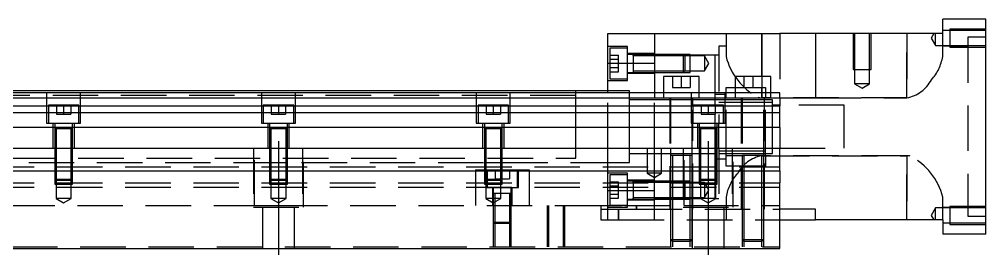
# Model space of a CAD drawing. Extents: x -20 to 872, y -274 to 102.
# Drawn here: x 427.6 to 697.5, y -226.9 to -160.9 of the extents above; entities that cross this region are included whole.
import ezdxf

# ---------------------------------------------------------------- set-up
doc = ezdxf.new("R2010")
doc.units = 0
doc.linetypes.add('CENTER', pattern=[50.8, 31.75, -6.35, 6.35, -6.35])
doc.linetypes.add('DASHED', pattern=[19.05, 12.7, -6.35])
doc.layers.get('0').update_dxf_attribs({"linetype": 'CONTINUOUS'})
doc.layers.add('CENTER', color=1, linetype='CENTER')

msp = doc.modelspace()

# ---------------------------------------------------------------- linework, layer by layer
at = {"color": 7, "linetype": 'CONTINUOUS'}
for p, q in [((685.5, -164.93), (685.5, -160.93)), ((697.5, -160.93), (685.5, -160.93)), ((697.5, -220.93), (697.5, -160.93)), ((592, -173.14658), (592, -164.93)), ((592, -164.93), (605, -164.93)), ((605, -164.93), (640, -164.93)), ((605, -164.93), (605, -181.43)), ((650, -164.93), (640, -164.93)), ((650, -164.93), (650, -182.93)), ((685.5, -164.93), (650, -164.93)), ((599.1, -170.752326), (599.1, -170.753182)), ((592, -173.14658), (605, -173.14658)), ((592, -181.43), (592, -173.14658)), ((599.1, -173.1023), (599.1, -173.38317)), ((599.1, -175.019328), (599.1, -175.752336)), ((617.5, -176.93), (607.5, -176.93)), ((607.5, -176.93), (607.5, -181.43)), ((617.5, -181.43), (617.5, -176.93)), ((637.5, -176.93), (627.5, -176.93)), ((627.5, -176.93), (627.5, -181.43)), ((637.5, -181.43), (637.5, -176.93)), ((583, -180.93), (413.5, -180.93)), ((640, -181.43), (413.5, -181.43)), ((640, -182.969608), (413.5, -182.969608)), ((583, -180.93), (582.995, -180.93)), ((583, -180.930502), (583, -180.93)), ((583.005, -180.93), (583, -180.93)), ((592, -180.93), (583, -180.93)), ((583, -181.43), (583, -180.93)), ((640, -182.969608), (640, -181.43)), ((650, -182.93), (640, -182.93)), ((640, -182.969608), (640, -185.090392)), ((413.5, -185.090392), (640, -185.090392)), ((640, -187.000532), (640, -185.090392)), ((640, -187.000532), (413.5, -187.000532)), ((640, -191.111934), (640, -187.000532)), ((640, -191.111934), (413.5, -191.111934)), ((640, -191.111934), (640, -196.93)), ((0, -196.93), (640, -196.93)), ((640, -203.23), (640, -196.93)), ((0, -203.23), (640, -203.23)), ((640, -203.23), (640, -206.63)), ((599.1, -206.107664), (599.1, -206.50767)), ((599.1, -206.50767), (599.1, -206.63)), ((640, -224.93), (640, -206.63)), ((599.1, -208.465624), (599.1, -208.749714)), ((599.1, -210.70767), (599.1, -211.107674)), ((650, -213.93), (640, -213.93)), ((650, -216.93), (650, -213.93)), ((640, -216.93), (650, -216.93)), ((685.5, -216.93), (650, -216.93)), ((685.5, -216.93), (685.5, -220.93)), ((697.5, -220.93), (685.5, -220.93)), ((0, -224.93), (640, -224.93))]:
    msp.add_line(p, q, dxfattribs=at)
at = {"color": 3, "linetype": 'DASHED'}
for p, q in [((687.5, -164.081262), (685.5, -164.081262)), ((687.5, -163.681268), (687.5, -168.681258)), ((697.5, -163.681268), (687.5, -163.681268)), ((697.5, -164.081262), (687.5, -164.081262)), ((625, -164.93), (625, -171.302214)), ((635, -176.93), (635, -164.93)), ((635, -164.93), (635, -176.93)), ((640, -164.93), (640, -181.43)), ((660.500006, -164.93), (660.500006, -174.93)), ((660.9, -164.93), (660.9, -174.93)), ((665.1, -174.93), (665.1, -164.93)), ((665.499994, -174.93), (665.499994, -164.93)), ((675.5, -164.93), (675.5, -182.852252)), ((675.5, -182.852252), (675.5, -164.93)), ((683.009982, -164.93), (682.287564, -166.181262)), ((682.287564, -166.181262), (683.5, -168.281262)), ((683.5, -168.281262), (683.5, -164.93)), ((685.5, -171.302214), (685.5, -164.93)), ((692.5, -165.93), (692.5, -215.93)), ((697.5, -165.93), (692.5, -165.93)), ((597.5, -168.50233), (592, -168.50233)), ((592.5, -169.00233), (592.5, -173.25233)), ((597.5, -169.00233), (592.5, -169.00233)), ((597.5, -173.25233), (597.5, -168.50233)), ((623, -168.43), (623, -189.93)), ((625, -168.43), (623, -168.43)), ((683.5, -168.281262), (687.5, -168.281262)), ((692.5, -168.43), (685.5, -168.43)), ((687.5, -168.281262), (697.5, -168.281262)), ((687.5, -168.681258), (697.5, -168.681258)), ((592.5, -170.94293), (595, -170.94293)), ((592.5, -172.09763), (595, -172.09763)), ((595, -172.09763), (595, -170.94293)), ((595, -174.407032), (595, -172.09763)), ((605, -170.50233), (597.5, -170.50233)), ((599.1, -170.75233), (597.5, -170.75233)), ((599.1, -170.75233), (599.095, -170.75233)), ((599.1, -170.75233), (599.1, -171.00978)), ((599.1, -171.009798), (599.1, -170.75233)), ((604.99998, -170.75233), (599.1, -170.75233)), ((599.105, -170.75233), (599.1, -170.75233)), ((599.1, -171.00978), (599.1, -173.25233)), ((604.99998, -171.15233), (599.1, -171.15233)), ((613.1, -170.75233), (605, -170.75233)), ((613.1, -170.752336), (605, -170.752336)), ((622, -170.93), (605, -170.93)), ((613.5, -171.15233), (605, -171.15233)), ((613.1, -173.25233), (613.1, -170.75233)), ((613.5, -171.15233), (613.1, -170.75233)), ((615, -170.752336), (613.10002, -170.752336)), ((613.5, -171.15233), (613.5, -173.25233)), ((615, -171.15233), (613.50002, -171.15233)), ((615, -175.752326), (615, -170.752336)), ((619, -171.15233), (615, -171.15233)), ((619, -171.15233), (619, -173.25233)), ((620.212436, -173.25233), (619, -171.15233)), ((622, -181.43), (622, -170.93)), ((623, -170.93), (622, -170.93)), ((592.5, -173.25233), (592.5, -177.50233)), ((592.5, -174.407032), (595, -174.407032)), ((595, -175.561732), (595, -174.407032)), ((597.5, -178.00233), (597.5, -173.25233)), ((599.1, -173.25233), (599.1, -175.019324)), ((599.1, -175.019324), (599.1, -175.494932)), ((599.1, -175.35233), (604.99998, -175.35233)), ((605, -175.35233), (613.5, -175.35233)), ((613.1, -175.75233), (613.1, -173.25233)), ((613.1, -175.75233), (613.5, -175.35233)), ((613.5, -173.25233), (613.5, -175.35233)), ((613.50002, -175.35233), (615, -175.35233)), ((615, -175.35233), (619, -175.35233)), ((619, -173.25233), (619, -175.35233)), ((619, -175.35233), (620.212436, -173.25233)), ((660.500006, -174.93), (665.499994, -174.93)), ((660.9, -174.93), (660.9, -178.93)), ((665.1, -178.93), (665.1, -174.93)), ((592, -178.00233), (597.5, -178.00233)), ((592.5, -175.561732), (595, -175.561732)), ((592.5, -177.50233), (597.5, -177.50233)), ((597.5, -175.75233), (599.1, -175.75233)), ((597.5, -176.00233), (605, -176.00233)), ((599.095, -175.75233), (599.1, -175.75233)), ((599.1, -175.494932), (599.1, -175.75233)), ((599.1, -175.75233), (604.99998, -175.75233)), ((599.1, -175.75233), (599.105, -175.75233)), ((605, -175.752326), (613.1, -175.752326)), ((605, -175.75233), (613.1, -175.75233)), ((610, -176.93), (610, -179.93)), ((612.5, -176.93), (612.5, -179.93)), ((613.10002, -175.752326), (615, -175.752326)), ((615, -176.93), (615, -179.93)), ((630, -176.93), (630, -179.93)), ((632.5, -176.93), (632.5, -179.93)), ((635, -176.93), (635, -179.93)), ((610, -179.93), (612.5, -179.93)), ((612.5, -179.93), (615, -179.93)), ((625, -179.93), (627.5, -179.93)), ((625, -181.43), (625, -179.93)), ((627.5, -179.93), (630, -179.93)), ((630, -179.93), (632.5, -179.93)), ((632.5, -179.93), (635, -179.93)), ((635, -179.93), (636, -179.93)), ((635, -182.852252), (635, -179.93)), ((635, -179.93), (635, -181.43)), ((636, -179.93), (636, -181.43)), ((665.1, -178.93), (660.9, -178.93)), ((660.9, -178.93), (663, -180.142436)), ((663, -180.142436), (665.1, -178.93)), ((583, -182.18), (25, -182.18)), ((435.25, -181.43), (435.25, -189.93)), ((444.75, -189.93), (444.75, -181.43)), ((495.25, -181.43), (495.25, -189.93)), ((504.75, -189.93), (504.75, -181.43)), ((555.25, -181.43), (555.25, -189.93)), ((564.75, -189.93), (564.75, -181.43)), ((583, -191.130066), (583, -181.43)), ((598, -180.93), (592, -180.93)), ((592, -196.93), (592, -181.43)), ((598, -181.43), (598, -180.93)), ((598, -190.93), (598, -181.43)), ((605, -183.43), (598, -183.43)), ((605, -181.43), (605, -182.93)), ((640, -182.93), (605, -182.93)), ((605, -196.93), (605, -182.93)), ((609.5, -183.43), (605, -183.43)), ((607.5, -181.43), (607.5, -182.93)), ((609.25, -182.93), (609.25, -213.93)), ((609.5, -182.93), (609.5, -196.93)), ((615.5, -183.43), (609.5, -183.43)), ((615.25, -181.43), (615.25, -189.93)), ((615.5, -198.935), (615.5, -182.93)), ((622, -183.43), (615.5, -183.43)), ((615.75, -184.93), (615.75, -182.93)), ((617.5, -182.93), (617.5, -181.43)), ((622, -182.93), (622, -181.43)), ((625, -181.93), (622, -181.93)), ((622, -184.93), (622, -182.93)), ((623, -183.43), (622, -183.43)), ((623, -183.43), (622.995, -183.43)), ((625, -183.43), (623, -183.43)), ((623.005, -183.43), (623, -183.43)), ((624.75, -189.93), (624.75, -181.43)), ((625, -182.93), (625, -181.43)), ((625, -198.93), (625, -182.93)), ((629.5, -183.43), (625, -183.43)), ((627.5, -181.43), (627.5, -182.93)), ((629.25, -182.93), (629.25, -213.93)), ((629.5, -182.93), (629.5, -198.935)), ((635.5, -183.43), (629.5, -183.43)), ((633.951654, -182.710384), (634.307618, -182.790138)), ((634.307618, -182.790138), (634.65068, -182.836404)), ((634.65068, -182.836404), (635, -182.852252)), ((635, -181.43), (635, -182.852252)), ((635, -182.852252), (636, -182.852252)), ((675.5, -182.852252), (635, -182.852252)), ((635.5, -198.935), (635.5, -182.93)), ((636, -183.43), (635.5, -183.43)), ((635.75, -213.93), (635.75, -182.93)), ((636, -181.43), (636, -182.93)), ((636, -182.852252), (637.5, -182.852252)), ((636, -198.93), (636, -182.93)), ((638, -183.43), (636, -183.43)), ((637.5, -182.93), (637.5, -181.43)), ((637.5, -182.852252), (640, -182.852252)), ((638, -190.93), (638, -183.43)), ((640, -182.852252), (650, -182.852252)), ((650, -182.852252), (675.5, -182.852252)), ((444.25, -184.93), (435.75, -184.93)), ((435.75, -184.93), (435.75, -189.93)), ((438, -184.93), (438, -187.43)), ((440, -184.93), (440, -187.43)), ((442, -184.93), (442, -187.43)), ((444.25, -189.93), (444.25, -184.93)), ((504.25, -184.93), (495.75, -184.93)), ((495.75, -184.93), (495.75, -189.93)), ((498, -184.93), (498, -187.43)), ((500, -184.93), (500, -187.43)), ((502, -184.93), (502, -187.43)), ((504.25, -189.93), (504.25, -184.93)), ((564.25, -184.93), (555.75, -184.93)), ((555.75, -184.93), (555.75, -189.93)), ((558, -184.93), (558, -187.43)), ((560, -184.93), (560, -187.43)), ((562, -184.93), (562, -187.43)), ((564.25, -189.93), (564.25, -184.93)), ((624.25, -184.93), (615.75, -184.93)), ((615.75, -184.93), (615.75, -189.93)), ((618, -184.93), (618, -187.43)), ((620, -184.93), (620, -187.43)), ((622, -184.93), (622, -187.43)), ((625, -184.18), (623, -184.18)), ((624.25, -189.93), (624.25, -184.93)), ((629.5, -184.18), (625, -184.18)), ((635.5, -184.18), (629.5, -184.18)), ((636, -184.18), (635.5, -184.18)), ((638, -184.18), (636, -184.18)), ((640, -184.93), (638, -184.93)), ((658, -184.93), (640, -184.93)), ((658, -190.93), (658, -184.93)), ((438, -187.43), (440, -187.43)), ((440, -187.43), (442, -187.43)), ((498, -187.43), (500, -187.43)), ((500, -187.43), (502, -187.43)), ((558, -187.43), (560, -187.43)), ((560, -187.43), (562, -187.43)), ((618, -187.43), (620, -187.43)), ((620, -187.43), (622, -187.43)), ((622, -190.93), (622, -187.43)), ((435.25, -189.93), (444.75, -189.93)), ((437, -189.93), (437, -196.93)), ((437.5, -189.93), (437.5, -191.53)), ((437.5, -191.525), (437.5, -191.53)), ((437.757468, -191.53), (437.5, -191.53)), ((437.5, -191.53), (437.5, -191.535)), ((437.5, -191.53), (437.5, -196.92998)), ((442.242552, -191.53), (437.757468, -191.53)), ((437.9, -191.53), (437.9, -196.92998)), ((442.1, -196.92998), (442.1, -191.53)), ((442.5, -191.53), (442.242552, -191.53)), ((442.5, -191.53), (442.5, -189.93)), ((442.5, -191.53), (442.5, -191.525)), ((442.5, -191.535), (442.5, -191.53)), ((442.5, -196.92998), (442.5, -191.53)), ((443, -196.93), (443, -189.93)), ((495.25, -189.93), (504.75, -189.93)), ((497, -189.93), (497, -196.93)), ((497.5, -189.93), (497.5, -191.53)), ((497.5, -191.525), (497.5, -191.53)), ((497.757468, -191.53), (497.5, -191.53)), ((497.5, -191.53), (497.5, -191.535)), ((497.5, -191.53), (497.5, -196.92998)), ((502.242552, -191.53), (497.757468, -191.53)), ((497.9, -191.53), (497.9, -196.92998)), ((502.1, -196.92998), (502.1, -191.53)), ((502.5, -191.53), (502.242552, -191.53)), ((502.5, -191.53), (502.5, -189.93)), ((502.5, -191.53), (502.5, -191.525)), ((502.5, -191.535), (502.5, -191.53)), ((502.5, -196.92998), (502.5, -191.53)), ((503, -196.93), (503, -189.93)), ((555.25, -189.93), (564.75, -189.93)), ((557, -189.93), (557, -196.93)), ((557.5, -189.93), (557.5, -191.53)), ((557.5, -191.525), (557.5, -191.53)), ((557.757468, -191.53), (557.5, -191.53)), ((557.5, -191.53), (557.5, -191.535)), ((557.5, -191.53), (557.5, -196.92998)), ((562.242552, -191.53), (557.757468, -191.53)), ((557.9, -191.53), (557.9, -196.92998)), ((562.1, -196.92998), (562.1, -191.53)), ((562.5, -191.53), (562.242552, -191.53)), ((562.5, -191.53), (562.5, -189.93)), ((562.5, -191.53), (562.5, -191.525)), ((562.5, -191.535), (562.5, -191.53)), ((562.5, -196.92998), (562.5, -191.53)), ((563, -196.93), (563, -189.93)), ((583, -199.68), (583, -191.130066)), ((598, -196.93), (598, -190.93)), ((615.25, -189.93), (624.75, -189.93)), ((615.75, -213.93), (615.75, -189.93)), ((617, -189.93), (617, -196.93)), ((617.5, -189.93), (617.5, -191.53)), ((617.5, -191.525), (617.5, -191.53)), ((617.5, -191.53), (617.757448, -191.53)), ((617.757468, -191.53), (617.5, -191.53)), ((617.5, -191.53), (617.5, -191.535)), ((617.5, -191.53), (617.5, -196.92998)), ((622.242552, -191.53), (617.757468, -191.53)), ((617.9, -191.53), (617.9, -196.92998)), ((622, -196.93), (622, -190.93)), ((622.1, -196.92998), (622.1, -191.53)), ((622.5, -191.53), (622.242552, -191.53)), ((622.242602, -191.53), (622.5, -191.53)), ((622.5, -191.53), (622.5, -189.93)), ((622.5, -191.53), (622.5, -191.525)), ((622.5, -191.535), (622.5, -191.53)), ((622.5, -196.92998), (622.5, -191.53)), ((623, -196.93), (623, -189.93)), ((638, -198.43), (638, -190.93)), ((658, -196.93), (658, -190.93)), ((437.5, -196.93), (437.5, -203.23)), ((437.500006, -196.93), (437.500006, -203.23)), ((437.9, -196.93), (437.9, -203.23)), ((442.1, -203.23), (442.1, -196.93)), ((442.499994, -203.23), (442.499994, -196.93)), ((442.5, -203.23), (442.5, -196.93)), ((493, -196.93), (493, -213.43)), ((493.291796, -212.93), (493.291796, -196.93)), ((497.5, -196.93), (497.5, -203.23)), ((497.500006, -196.93), (497.500006, -203.23)), ((497.9, -196.93), (497.9, -203.23)), ((502.1, -203.23), (502.1, -196.93)), ((502.499994, -203.23), (502.499994, -196.93)), ((502.5, -203.23), (502.5, -196.93)), ((506.708204, -196.93), (506.708204, -212.93)), ((507, -213.43), (507, -196.93)), ((557.5, -196.93), (557.5, -203.23)), ((557.500006, -196.93), (557.500006, -203.23)), ((557.9, -196.93), (557.9, -203.23)), ((562.1, -203.23), (562.1, -196.93)), ((562.499994, -203.23), (562.499994, -196.93)), ((562.5, -203.23), (562.5, -196.93)), ((592, -203.23), (592, -196.93)), ((598, -200.93), (598, -196.93)), ((603, -196.93), (603, -203.93)), ((605, -203.23), (605, -196.93)), ((607, -203.93), (607, -196.93)), ((609.5, -196.93), (609.5, -198.93)), ((613, -196.93), (613, -213.43)), ((613.291796, -212.93), (613.291796, -196.93)), ((617.5, -196.93), (617.5, -203.23)), ((617.500006, -196.93), (617.500006, -203.23)), ((617.9, -196.93), (617.9, -203.23)), ((622, -203.93), (622, -196.93)), ((622.1, -203.23), (622.1, -196.93)), ((622.499994, -203.23), (622.499994, -196.93)), ((622.5, -203.23), (622.5, -196.93)), ((623, -196.93), (623, -213.43)), ((626.708204, -196.93), (626.708204, -212.93)), ((627, -213.43), (627, -196.93)), ((640, -196.93), (658, -196.93)), ((25, -199.68), (583, -199.68)), ((598, -198.43), (605, -198.43)), ((605, -198.43), (609.5, -198.43)), ((609.5, -198.43), (623.005, -198.43)), ((609.5, -198.925), (609.5, -198.93)), ((609.849602, -198.93), (609.5, -198.93)), ((609.5, -198.93), (609.5, -198.935)), ((609.5, -198.93), (609.5, -203.23)), ((615.15035, -198.93), (609.849602, -198.93)), ((610, -198.93), (610, -203.23)), ((615, -206.63), (615, -198.93)), ((615.5, -198.93), (615.15035, -198.93)), ((615.5, -206.63), (615.5, -198.925)), ((622.995, -198.43), (636, -198.43)), ((623, -197.68), (638, -197.68)), ((623.005, -198.43), (636, -198.43)), ((625, -198.93), (629.39999, -198.93)), ((625, -201.93), (625, -198.93)), ((629.39999, -198.93), (629.499994, -198.93)), ((629.5, -198.925), (629.5, -206.63)), ((629.5, -198.93), (629.84965, -198.93)), ((629.849602, -198.93), (629.5, -198.93)), ((635.15035, -198.93), (629.849602, -198.93)), ((630, -198.93), (630, -206.63)), ((635, -206.63), (635, -198.93)), ((635.562908, -199.007748), (635, -199.007748)), ((635, -199.007748), (635.562908, -199.007748)), ((635.150204, -198.93), (635.5, -198.93)), ((635.5, -198.93), (635.15035, -198.93)), ((635.5, -206.63), (635.5, -198.925)), ((635.500006, -198.93), (635.60001, -198.93)), ((675.5, -199.007748), (635.562908, -199.007748)), ((635.562908, -199.007748), (675.5, -199.007748)), ((635.60001, -198.93), (636, -198.93)), ((636, -198.43), (638, -198.43)), ((636, -198.93), (636, -201.93)), ((675.5, -199.007748), (675.5, -216.93)), ((675.5, -216.93), (675.5, -199.007748)), ((675.847748, -199.023532), (675.5, -199.007748)), ((676.192382, -199.069862), (675.847748, -199.023532)), ((676.427222, -199.118996), (676.192382, -199.069862)), ((0, -202.08), (640, -202.08)), ((335, -200.93), (557.5, -200.93)), ((437.5, -200.93), (437.9, -200.93)), ((437.9, -200.93), (442.1, -200.93)), ((442.1, -200.93), (442.5, -200.93)), ((497.5, -200.93), (497.9, -200.93)), ((497.9, -200.93), (502.1, -200.93)), ((502.1, -200.93), (502.5, -200.93)), ((557.5, -200.93), (557.9, -200.93)), ((557.9, -200.93), (562.1, -200.93)), ((562.1, -200.93), (562.5, -200.93)), ((562.5, -200.93), (583.005, -200.93)), ((582.995, -200.93), (583.291796, -200.93)), ((583.291796, -200.93), (592, -200.93)), ((592, -200.93), (596.708204, -200.93)), ((596.708204, -200.93), (598, -200.93)), ((622, -199.93), (625, -199.93)), ((636, -201.93), (625, -201.93)), ((437.5, -203.23), (437.5, -205.53)), ((437.500006, -203.23), (437.500006, -205.530006)), ((437.9, -203.23), (437.9, -205.93)), ((442.1, -205.93), (442.1, -203.23)), ((442.499994, -205.530006), (442.499994, -203.23)), ((442.5, -205.53), (442.5, -203.23)), ((497.5, -203.23), (497.5, -205.53)), ((497.500006, -203.23), (497.500006, -205.530006)), ((497.9, -203.23), (497.9, -205.93)), ((502.1, -205.93), (502.1, -203.23)), ((502.499994, -205.530006), (502.499994, -203.23)), ((502.5, -205.53), (502.5, -203.23)), ((555, -202.93), (557.5, -202.93)), ((555, -202.93), (555, -203.23)), ((555, -203.23), (555, -206.63)), ((557.5, -202.93), (557.9, -202.93)), ((557.5, -203.23), (557.5, -205.53)), ((557.500006, -203.23), (557.500006, -205.530006)), ((557.9, -202.93), (562.1, -202.93)), ((557.9, -203.23), (557.9, -205.93)), ((558, -202.93), (558, -207.93)), ((558.25, -202.93), (558.25, -203.23)), ((558.25, -203.23), (558.25, -205.93)), ((560.5, -202.93), (560.5, -205.43)), ((562.1, -202.93), (562.5, -202.93)), ((562.1, -205.93), (562.1, -203.23)), ((562.499994, -205.530006), (562.499994, -203.23)), ((562.5, -202.93), (570, -202.93)), ((562.5, -205.53), (562.5, -203.23)), ((564.5, -202.93), (564.5, -205.43)), ((566.75, -203.23), (566.75, -202.93)), ((566.75, -206.63), (566.75, -203.23)), ((567, -207.93), (567, -202.93)), ((570, -202.93), (570, -203.23)), ((570, -203.23), (570, -206.63)), ((592, -206.63), (592, -203.23)), ((597.5, -203.85767), (592, -203.85767)), ((592.5, -204.35767), (592.5, -206.63)), ((596.708204, -204.35767), (592.5, -204.35767)), ((597.5, -204.35767), (596.708204, -204.35767)), ((597.5, -208.60767), (597.5, -203.85767)), ((607, -203.93), (603, -203.93)), ((603, -203.93), (605, -205.0847)), ((607, -203.93), (603, -203.93)), ((603, -203.93), (605, -205.0847)), ((605, -206.63), (605, -203.23)), ((605, -205.0847), (607, -203.93)), ((609.5, -203.23), (609.5, -206.63)), ((610, -203.23), (610, -206.63)), ((617.5, -203.23), (617.5, -205.53)), ((617.500006, -203.23), (617.500006, -205.530006)), ((617.9, -203.23), (617.9, -205.93)), ((622, -205.93), (622, -203.93)), ((622.1, -205.93), (622.1, -203.23)), ((622.499994, -205.530006), (622.499994, -203.23)), ((622.5, -205.53), (622.5, -203.23)), ((0, -206.63), (640, -206.63)), ((0, -207.78), (640, -207.78)), ((437.5, -205.53), (442.5, -205.53)), ((437.5, -205.53), (437.9, -205.93)), ((437.500006, -205.53002), (437.500006, -206.63)), ((437.500006, -206.63), (437.500006, -206.93)), ((437.500006, -206.93), (442.499994, -206.93)), ((442.1, -205.93), (437.9, -205.93)), ((437.9, -205.93002), (437.9, -206.93)), ((437.9, -206.93), (437.9, -210.93)), ((442.1, -205.93), (442.5, -205.53)), ((442.1, -206.93), (442.1, -205.93002)), ((442.1, -210.93), (442.1, -206.93)), ((442.499994, -206.63), (442.499994, -205.53002)), ((442.499994, -206.93), (442.499994, -206.63)), ((497.5, -205.53), (502.5, -205.53)), ((497.5, -205.53), (497.9, -205.93)), ((497.500006, -205.53002), (497.500006, -206.63)), ((497.500006, -206.63), (497.500006, -206.93)), ((497.500006, -206.93), (502.499994, -206.93)), ((502.1, -205.93), (497.9, -205.93)), ((497.9, -205.93002), (497.9, -206.93)), ((497.9, -206.93), (497.9, -210.93)), ((502.1, -205.93), (502.5, -205.53)), ((502.1, -206.93), (502.1, -205.93002)), ((502.1, -210.93), (502.1, -206.93)), ((502.499994, -206.63), (502.499994, -205.53002)), ((502.499994, -206.93), (502.499994, -206.63)), ((555, -206.63), (555, -212.93)), ((557.5, -205.53), (562.5, -205.53)), ((557.5, -205.53), (557.9, -205.93)), ((557.500006, -205.53002), (557.500006, -206.63)), ((557.500006, -206.63), (557.500006, -206.93)), ((557.500006, -206.93), (562.499994, -206.93)), ((562.1, -205.93), (557.9, -205.93)), ((557.9, -205.93002), (557.9, -206.93)), ((557.9, -206.93), (557.9, -210.93)), ((558.25, -205.93), (558.25, -206.63)), ((558.25, -206.63), (558.25, -206.93)), ((558.25, -206.93), (558.25, -207.93)), ((560.5, -205.43), (562.5, -205.43)), ((562.1, -205.93), (562.5, -205.53)), ((562.1, -206.93), (562.1, -205.93002)), ((562.1, -210.93), (562.1, -206.93)), ((562.499994, -206.63), (562.499994, -205.53002)), ((562.499994, -206.93), (562.499994, -206.63)), ((562.5, -205.43), (564.5, -205.43)), ((566.75, -207.93), (566.75, -206.63)), ((570, -206.63), (570, -212.93)), ((592, -208.71342), (592, -206.63)), ((592.5, -206.298268), (595, -206.298268)), ((592.5, -206.63), (592.5, -208.60767)), ((592.5, -207.452968), (595, -207.452968)), ((595, -207.452968), (595, -206.298268)), ((595, -209.76237), (595, -207.452968)), ((605, -205.85767), (597.5, -205.85767)), ((599.1, -206.10767), (597.5, -206.10767)), ((599.1, -206.10767), (599.095, -206.10767)), ((599.1, -206.10767), (599.1, -206.365118)), ((599.1, -206.365136), (599.1, -206.10767)), ((604.99998, -206.10767), (599.1, -206.10767)), ((599.105, -206.10767), (599.1, -206.10767)), ((599.1, -206.365118), (599.1, -206.629906)), ((604.99998, -206.50767), (599.1, -206.50767)), ((599.1, -206.629906), (599.1, -208.60767)), ((609.5, -206.10767), (605, -206.10767)), ((609.5, -206.107674), (605, -206.107674)), ((609.5, -206.50767), (605, -206.50767)), ((605, -213.93), (605, -206.63)), ((610, -206.10767), (609.5, -206.10767)), ((610, -206.107674), (609.5, -206.107674)), ((610, -206.50767), (609.5, -206.50767)), ((609.5, -206.63), (609.5, -213.92998)), ((613.1, -206.10767), (610, -206.10767)), ((613.100006, -206.107674), (610, -206.107674)), ((613.5, -206.50767), (610, -206.50767)), ((610, -206.63), (610, -213.92998)), ((613.1, -206.63), (613.1, -206.10767)), ((613.5, -206.50767), (613.1, -206.10767)), ((613.1, -208.60767), (613.1, -206.63)), ((615, -206.107674), (613.10002, -206.107674)), ((613.5, -206.50767), (613.5, -206.63)), ((613.5, -206.63), (613.5, -208.60767)), ((615, -206.50767), (613.50002, -206.50767)), ((619, -206.50767), (615, -206.50767)), ((615, -213.92998), (615, -206.63)), ((615.5, -213.92998), (615.5, -206.63)), ((617.5, -205.53), (622.5, -205.53)), ((617.5, -205.53), (617.9, -205.93)), ((617.500006, -205.53002), (617.500006, -206.63)), ((617.500006, -206.63), (617.500006, -206.93)), ((617.500006, -206.93), (622.499994, -206.93)), ((622.1, -205.93), (617.9, -205.93)), ((617.9, -205.93002), (617.9, -206.93)), ((617.9, -206.93), (617.9, -210.93)), ((619, -206.50767), (619, -208.60767)), ((620.212436, -208.60767), (619, -206.50767)), ((622, -206.63), (622, -205.93)), ((622, -206.93), (622, -206.63)), ((622, -210.93), (622, -206.93)), ((622.1, -205.93), (622.5, -205.53)), ((622.1, -206.93), (622.1, -205.93002)), ((622.1, -210.93), (622.1, -206.93)), ((622.499994, -206.63), (622.499994, -205.53002)), ((622.499994, -206.93), (622.499994, -206.63)), ((629.5, -206.63), (629.5, -213.92998)), ((630, -206.63), (630, -213.92998)), ((635, -213.92998), (635, -206.63)), ((635.5, -213.92998), (635.5, -206.63)), ((558, -207.93), (567, -207.93)), ((559.75, -207.93), (559.75, -212.93)), ((560, -207.93), (560, -209.53)), ((560, -209.525), (560, -209.53)), ((560, -209.53), (560.257448, -209.53)), ((560.257468, -209.53), (560, -209.53)), ((560, -209.53), (560, -212.92998)), ((560, -209.53), (560, -209.535)), ((564.742552, -209.53), (560.257468, -209.53)), ((560.4, -209.53), (560.4, -212.92998)), ((564.6, -212.92998), (564.6, -209.53)), ((565, -209.53), (564.742552, -209.53)), ((564.742602, -209.53), (565, -209.53)), ((565, -209.53), (565, -207.93)), ((565, -209.53), (565, -209.525)), ((565, -212.92998), (565, -209.53)), ((565, -209.535), (565, -209.53)), ((565.25, -212.93), (565.25, -207.93)), ((592, -208.71342), (596.708204, -208.71342)), ((592, -212.93), (592, -208.71342)), ((592.5, -208.60767), (592.5, -212.85767)), ((592.5, -209.76237), (595, -209.76237)), ((595, -210.91707), (595, -209.76237)), ((596.708204, -208.71342), (605, -208.71342)), ((597.5, -213.35767), (597.5, -208.60767)), ((599.1, -208.60767), (599.1, -210.850272)), ((613.1, -211.10767), (613.1, -208.60767)), ((613.5, -208.60767), (613.5, -210.70767)), ((619, -208.60767), (619, -210.70767)), ((619, -210.70767), (620.212436, -208.60767)), ((386.708204, -212.93), (583.291796, -212.93)), ((442.1, -210.93), (437.9, -210.93)), ((437.9, -210.93), (440, -212.142436)), ((440, -212.142436), (442.1, -210.93)), ((493.291796, -212.93), (506.708204, -212.93)), ((502.1, -210.93), (497.9, -210.93)), ((497.9, -210.93), (500, -212.142436)), ((500, -212.142436), (502.1, -210.93)), ((562.1, -210.93), (557.9, -210.93)), ((557.9, -210.93), (560, -212.142436)), ((560, -212.142436), (562.1, -210.93)), ((560, -212.93), (560, -217.53)), ((560.000006, -212.93), (560.000006, -217.530006)), ((560.4, -212.93), (560.4, -217.93)), ((564.6, -217.93), (564.6, -212.93)), ((564.999994, -217.530006), (564.999994, -212.93)), ((565, -217.53), (565, -212.93)), ((575.000006, -212.93), (575.000006, -224.43)), ((575.4, -212.93), (575.4, -224.43)), ((579.6, -224.43), (579.6, -212.93)), ((579.999994, -224.43), (579.999994, -212.93)), ((583.291796, -212.93), (596.708204, -212.93)), ((590, -212.93), (590, -213.93)), ((592, -216.93), (592, -212.93)), ((592.5, -210.91707), (595, -210.91707)), ((592.5, -212.85767), (596.708204, -212.85767)), ((596.708204, -212.85767), (597.5, -212.85767)), ((596.708204, -212.93), (640, -212.93)), ((597.5, -211.10767), (599.105, -211.10767)), ((597.5, -211.35767), (605, -211.35767)), ((599.095, -211.10767), (604.99998, -211.10767)), ((599.1, -210.70767), (604.99998, -210.70767)), ((599.1, -211.10767), (599.1, -210.85022)), ((599.1, -210.850272), (599.1, -211.10767)), ((599.1, -210.850272), (599.1, -211.10767)), ((600, -213.93), (600, -212.93)), ((600, -212.93), (600, -213.93)), ((605, -210.70767), (609.5, -210.70767)), ((605, -210.93), (609.5, -210.93)), ((605, -211.107664), (609.5, -211.107664)), ((605, -211.10767), (609.5, -211.10767)), ((609.5, -210.70767), (610, -210.70767)), ((609.5, -210.93), (610, -210.93)), ((609.5, -211.107664), (610, -211.107664)), ((609.5, -211.10767), (610, -211.10767)), ((610, -210.70767), (613.5, -210.70767)), ((610, -210.93), (613.27767, -210.93)), ((610, -211.107664), (613.100006, -211.107664)), ((610, -211.10767), (613.1, -211.10767)), ((613.1, -211.10767), (613.5, -210.70767)), ((613.10002, -211.107664), (615, -211.107664)), ((613.27767, -210.93), (615, -210.93)), ((613.291796, -212.93), (626.708204, -212.93)), ((613.50002, -210.70767), (615, -210.70767)), ((615, -210.70767), (619, -210.70767)), ((615, -210.93), (615.5, -210.93)), ((615.5, -210.93), (617.9, -210.93)), ((622.1, -210.93), (617.9, -210.93)), ((617.9, -210.93), (620, -212.142436)), ((620, -212.142436), (622.1, -210.93)), ((622.1, -210.93), (623, -210.93)), ((625, -210.557786), (625, -216.93)), ((685.5, -216.93), (685.5, -210.557786)), ((687.5, -213.178742), (687.5, -218.178732)), ((697.5, -213.178742), (687.5, -213.178742)), ((493, -213.43), (507, -213.43)), ((495.5, -213.43), (495.5, -224.93)), ((504.5, -224.93), (504.5, -213.43)), ((590, -213.93), (600, -213.93)), ((590, -213.93), (590, -216.93)), ((592, -213.35767), (597.5, -213.35767)), ((595, -216.93), (595, -213.93)), ((595, -213.93), (595, -216.93)), ((600, -213.93), (640, -213.93)), ((605, -216.93), (605, -213.93)), ((609.5, -213.93), (609.5, -222.43)), ((609.500006, -213.93), (609.500006, -222.430006)), ((610, -213.93), (610, -222.93)), ((613, -213.43), (627, -213.43)), ((615, -222.93), (615, -213.93)), ((615.499994, -222.430006), (615.499994, -213.93)), ((615.5, -213.43), (615.5, -224.93)), ((615.5, -222.43), (615.5, -213.93)), ((623, -213.43), (625, -213.43)), ((624.5, -224.93), (624.5, -213.43)), ((629.5, -213.93), (629.5, -222.43)), ((629.500006, -213.93), (629.500006, -222.430006)), ((630, -213.93), (630, -222.93)), ((635, -222.93), (635, -213.93)), ((635.499994, -222.430006), (635.499994, -213.93)), ((635.5, -222.43), (635.5, -213.93)), ((683.5, -213.578738), (682.287564, -215.678738)), ((682.287564, -215.678738), (683.009982, -216.93)), ((683.5, -216.93), (683.5, -213.578738)), ((687.5, -213.578738), (683.5, -213.578738)), ((685.5, -213.43), (692.5, -213.43)), ((697.5, -213.578738), (687.5, -213.578738)), ((560, -217.53), (565, -217.53)), ((560, -217.53), (560.4, -217.93)), ((560.000006, -217.53002), (560.000006, -224.43)), ((564.6, -217.93), (560.4, -217.93)), ((560.4, -217.93002), (560.4, -224.43)), ((564.6, -217.93), (565, -217.53)), ((564.6, -224.43), (564.6, -217.93002)), ((564.999994, -224.43), (564.999994, -217.53002)), ((590, -216.93), (595, -216.93)), ((595, -216.93), (640, -216.93)), ((685.5, -217.778738), (687.5, -217.778738)), ((687.5, -217.778738), (697.5, -217.778738)), ((687.5, -218.178732), (697.5, -218.178732)), ((692.5, -215.93), (697.5, -215.93)), ((609.5, -222.43), (615.5, -222.43)), ((609.5, -222.43), (610, -222.93)), ((609.500006, -222.43002), (609.500006, -224.43)), ((615, -222.93), (610, -222.93)), ((610, -222.93002), (610, -224.43)), ((615, -222.93), (615.5, -222.43)), ((615, -224.43), (615, -222.93002)), ((615.499994, -224.43), (615.499994, -222.43002)), ((629.5, -222.43), (635.5, -222.43)), ((629.5, -222.43), (630, -222.93)), ((629.500006, -222.43002), (629.500006, -224.43)), ((635, -222.93), (630, -222.93)), ((630, -222.93002), (630, -224.43)), ((635, -222.93), (635.5, -222.43)), ((635, -224.43), (635, -222.93002)), ((635.499994, -224.43), (635.499994, -222.43002)), ((6.499992, -224.43), (640, -224.43))]:
    msp.add_line(p, q, dxfattribs=at)
for centre, radius, start, end in [((642.248428, -166.984016), 17.780751, 194.05528352, 242.18517545), ((672.931847, -169.249618), 12.734662, 317.63564126, 350.72450175), ((673.680594, -173.202647), 9.819629, 280.67760453, 331.88034487), ((636.823107, -208.664309), 9.827151, 100.6912945, 151.88008694), ((668.4387, -214.772635), 17.574211, 13.87659517, 62.96341554), ((637.917859, -212.779752), 13.107563, 138.13815045, 170.240215)]:
    msp.add_arc(centre, radius, start, end, dxfattribs=at)
at = {"layer": 'CENTER', "color": 1, "linetype": 'CENTER'}
for p, q in [((500, -194.93), (500, -226.93)), ((620, -194.93), (620, -226.93))]:
    msp.add_line(p, q, dxfattribs=at)

doc.saveas('drawing.dxf')
